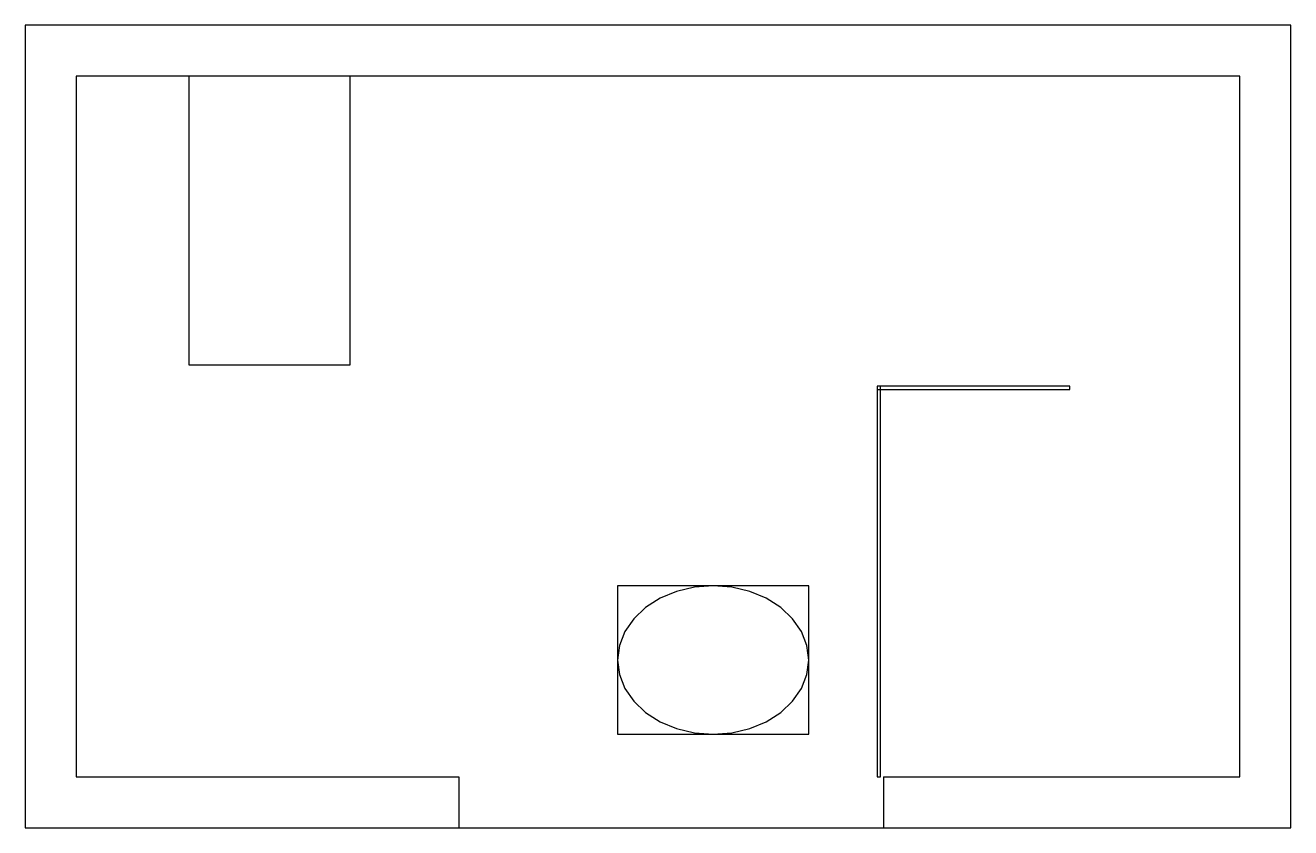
# Model space of a CAD drawing. Header units: metres. Extents: x -12 to 286, y -12 to 177.
import ezdxf

# ---------------------------------------------------------------- set-up
doc = ezdxf.new("R2010")
doc.units = ezdxf.units.M

msp = doc.modelspace()

# ---------------------------------------------------------------- linework, layer by layer
for p, q in [((286, 177), (-12, 177)), ((-12, 177), (-12, -12)), ((286, -12), (286, 177)), ((274, 165), (0, 165)), ((0, 165), (0, 0)), ((64.5, 165), (26.5, 165)), ((26.5, 165), (26.5, 97)), ((64.5, 97), (64.5, 165)), ((274, 0), (274, 165)), ((26.5, 97), (64.5, 97)), ((189.4, 92), (188.6, 92)), ((188.6, 92), (188.6, 0)), ((234, 92), (188.6, 92)), ((188.6, 92), (188.6, 91.2)), ((188.6, 91.2), (234, 91.2)), ((189.4, 0), (189.4, 92)), ((234, 91.2), (234, 92)), ((172.5, 45), (127.5, 45)), ((127.5, 45), (127.5, 10)), ((150, 45), (145.61, 44.66)), ((154.39, 44.66), (150, 45)), ((172.5, 10), (172.5, 45)), ((137.5, 42.05), (134.09, 39.87)), ((141.39, 43.67), (137.5, 42.05)), ((145.61, 44.66), (141.39, 43.67)), ((158.61, 43.67), (154.39, 44.66)), ((162.5, 42.05), (158.61, 43.67)), ((165.91, 39.87), (162.5, 42.05)), ((134.09, 39.87), (131.29, 37.22)), ((168.71, 37.22), (165.91, 39.87)), ((131.29, 37.22), (129.21, 34.2)), ((170.79, 34.2), (168.71, 37.22)), ((129.21, 34.2), (127.93, 30.91)), ((172.07, 30.91), (170.79, 34.2)), ((127.93, 30.91), (127.5, 27.5)), ((172.5, 27.5), (172.07, 30.91)), ((127.5, 27.5), (127.93, 24.09)), ((172.07, 24.09), (172.5, 27.5)), ((127.93, 24.09), (129.21, 20.8)), ((170.79, 20.8), (172.07, 24.09)), ((129.21, 20.8), (131.29, 17.78)), ((168.71, 17.78), (170.79, 20.8)), ((131.29, 17.78), (134.09, 15.13)), ((134.09, 15.13), (137.5, 12.95)), ((162.5, 12.95), (165.91, 15.13)), ((165.91, 15.13), (168.71, 17.78)), ((137.5, 12.95), (141.39, 11.33)), ((158.61, 11.33), (162.5, 12.95)), ((127.5, 10), (172.5, 10)), ((141.39, 11.33), (145.61, 10.34)), ((145.61, 10.34), (150, 10)), ((150, 10), (154.39, 10.34)), ((154.39, 10.34), (158.61, 11.33)), ((0, 0), (90.1, 0)), ((90.1, 0), (90.1, -12)), ((188.6, 0), (189.4, 0)), ((190.1, 0), (274, 0)), ((190.1, 0), (190.1, -12)), ((-12, -12), (286, -12))]:
    msp.add_line(p, q)

doc.saveas('drawing.dxf')
